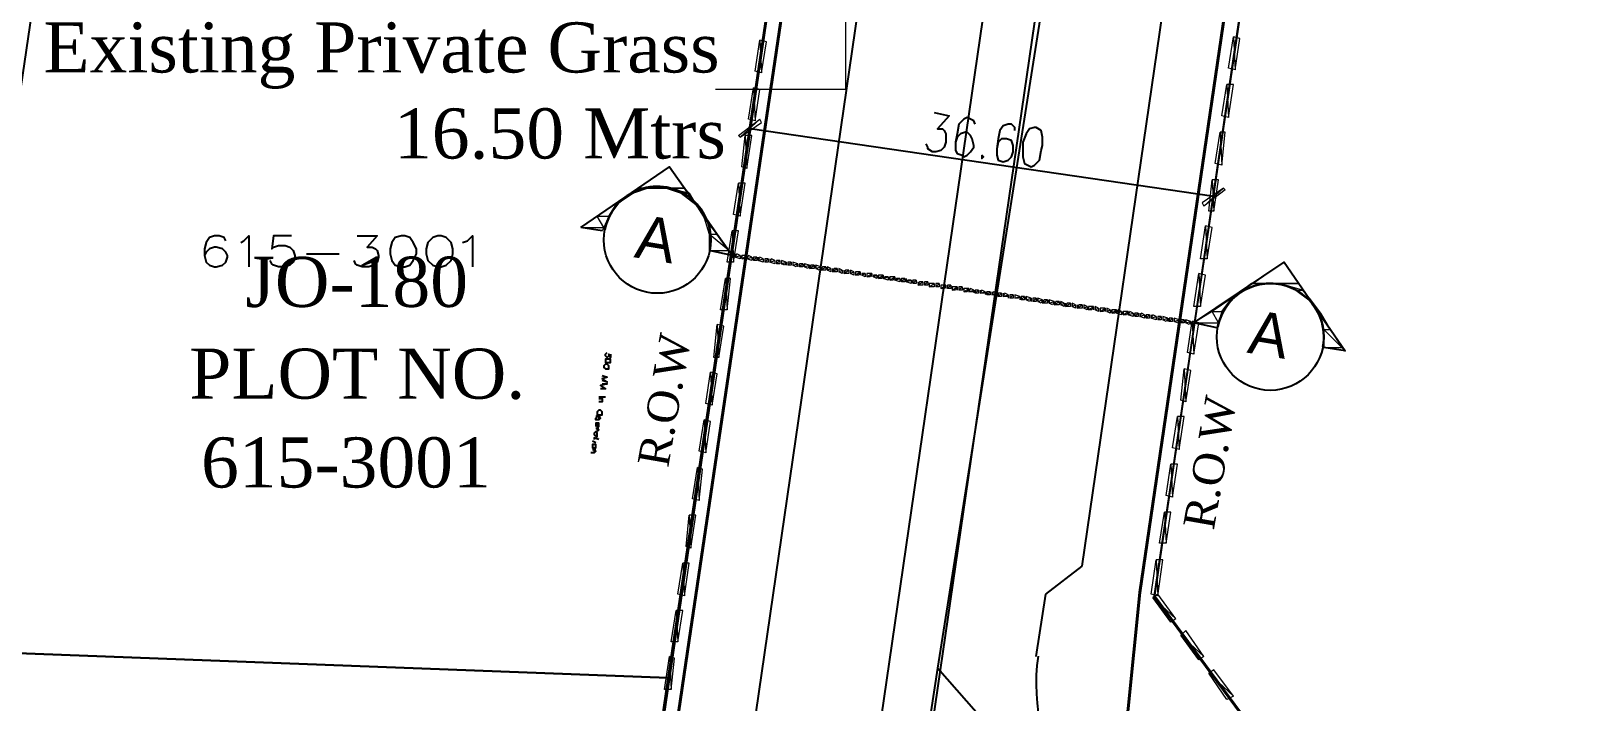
# Model space of a CAD drawing. Header units: inches. Extents: x 5 to 844, y 8 to 596.
# Drawn here: x 335.6 to 457.3, y 151.3 to 203.7 of the extents above; entities that cross this region are included whole.
import ezdxf

# ---------------------------------------------------------------- set-up
doc = ezdxf.new("R2010")
doc.units = ezdxf.units.IN
doc.header["$MEASUREMENT"] = 0
doc.layers.add('PDF_Geometry', color=7, linetype='Continuous', true_color=0x989898)
doc.layers.add('PDF_Text', color=7, linetype='Continuous')
doc.styles.add('PDF Arial', font='arial.ttf')
doc.styles.add('PDF Times New Roman', font='times.ttf')

msp = doc.modelspace()

# ---------------------------------------------------------------- linework, layer by layer
at = {"layer": 'PDF_Geometry', "color": 7, "lineweight": 25}
for points in [[(486.89, 508.49), (646.57, 503.22), (656.98, 490.75), (604.66, 133.08), (590.77, 122.67), (433.79, 145.55), (423.51, 159.43), (473, 496.79), (486.89, 508.49)], [(239.27, 317.06), (281.44, 310.88), (286.59, 304.07), (274.11, 219.35), (267.3, 214.2), (264.6, 195.82), (269.74, 188.88), (287.74, 186.3), (294.69, 191.45), (297.39, 209.7), (292.24, 216.65), (304.58, 301.37), (311.53, 306.51), (394.07, 294.43), (404.35, 280.54), (372.34, 63.53)], [(391.88, 195.95), (391.88, 196.08)], [(428.14, 190.93), (428.14, 190.8), (391.88, 196.08)], [(378.64, 188.36), (385.58, 193.12), (390.47, 186.18), (388.67, 186.56)], [(350.87, 187.33), (350.74, 187.59), (350.35, 187.72), (349.97, 187.72), (349.58, 187.59), (349.33, 187.2), (349.2, 186.69), (349.2, 186.18), (349.33, 185.66), (349.58, 185.41), (349.97, 185.28), (350.1, 185.28), (350.61, 185.41), (350.87, 185.66), (351, 186.05), (351, 186.18), (350.87, 186.43), (350.61, 186.69), (350.1, 186.82), (349.97, 186.82), (349.58, 186.69), (349.33, 186.43), (349.2, 186.18)], [(352.03, 187.2), (352.28, 187.33), (352.67, 187.72), (352.67, 185.28)], [(356.01, 187.72), (354.6, 187.72), (354.47, 186.69), (354.6, 186.82), (354.98, 186.95), (355.5, 186.95), (355.88, 186.82), (356.14, 186.56), (356.27, 186.18), (356.27, 186.05), (356.14, 185.66), (355.88, 185.41), (355.5, 185.28), (354.98, 185.28), (354.6, 185.41), (354.47, 185.53), (354.34, 185.79)], [(361.15, 187.72), (362.7, 187.72), (361.92, 186.82), (362.31, 186.82), (362.57, 186.69), (362.7, 186.56), (362.82, 186.18), (362.82, 186.05), (362.7, 185.66), (362.44, 185.41), (362.05, 185.28), (361.54, 185.28), (361.15, 185.41), (361.02, 185.53), (360.9, 185.79)], [(364.62, 187.72), (364.11, 187.59), (363.85, 187.2), (363.72, 186.69), (363.72, 186.3), (363.85, 185.79), (364.11, 185.41), (364.62, 185.28), (364.88, 185.28), (365.27, 185.41), (365.52, 185.79), (365.78, 186.3), (365.78, 186.69), (365.52, 187.2), (365.27, 187.59), (364.88, 187.72), (364.62, 187.72)], [(367.45, 187.72), (367.07, 187.59), (366.68, 187.2), (366.55, 186.69), (366.55, 186.3), (366.68, 185.79), (367.07, 185.41), (367.45, 185.28), (367.71, 185.28), (368.1, 185.41), (368.48, 185.79), (368.61, 186.3), (368.61, 186.69), (368.48, 187.2), (368.1, 187.59), (367.71, 187.72), (367.45, 187.72)], [(369.38, 187.2), (369.77, 187.33), (370.15, 187.72), (370.15, 185.28)], [(380.31, 188.1), (378.64, 188.36)], [(357.17, 186.3), (359.74, 186.3)], [(426.59, 180.91), (433.66, 185.66), (438.42, 178.72), (436.75, 178.98)], [(428.39, 180.52), (426.59, 180.91)]]:
    msp.add_lwpolyline(points, dxfattribs=at)
at = {"layer": 'PDF_Geometry', "lineweight": 25}
for points in [[(395.61, 77.15), (456.16, 492.93), (456.29, 494.48)], [(391.62, 77.67), (451.53, 489.72), (451.92, 491.65)], [(417.85, 161.88), (450.51, 386.48)], [(379.67, 60.95), (381.98, 79.08), (410.91, 278.23)], [(415.02, 159.69), (417.85, 161.88)], [(414.25, 154.81), (415.02, 159.69)]]:
    msp.add_lwpolyline(points, dxfattribs=at)
at = {"layer": 'PDF_Geometry', "color": 3, "lineweight": 40}
msp.add_lwpolyline([(455.52, 385.07), (453.85, 374.4), (436.36, 247.63), (430.96, 218.57), (430.32, 214.07), (422.35, 159.82), (419.14, 127.68)], dxfattribs=at)
at = {"layer": 'PDF_Geometry', "color": 9, "lineweight": 25, "true_color": 0xbababa}
for points in [[(429.81, 301.37), (428.52, 293.14), (406.54, 153.91), (404.87, 142.98), (403.97, 137.71), (417.46, 133.34), (427.11, 134.36), (416.95, 142.08), (404.87, 142.98)], [(440.61, 275.4), (531.12, 262.03), (621.63, 248.79), (604.66, 133.08), (590.77, 122.67), (433.79, 145.68), (423.51, 159.56), (440.61, 275.4)], [(393.94, 210.48), (385.45, 153.14), (328.37, 155.32), (335.57, 204.18), (336.85, 212.66), (393.94, 210.48)], [(328.37, 155.32), (385.45, 153.14), (372.34, 63.53), (358.45, 53.11), (300.08, 61.73), (312.68, 155.96), (328.37, 155.32)], [(416.95, 142.08), (406.54, 153.91)]]:
    msp.add_lwpolyline(points, dxfattribs=at)
at = {"layer": 'PDF_Geometry', "color": 6, "lineweight": 40}
msp.add_lwpolyline([(392.65, 296.49), (394.07, 296.23), (405.64, 280.8), (402.81, 261.52), (400.88, 248.79), (400.62, 246.73), (394.58, 206.49), (387.12, 156.09), (376.84, 86.15), (373.62, 63.53), (358.32, 51.57), (353.44, 52.08), (351, 52.34)], dxfattribs=at)
at = {"layer": 'PDF_Geometry', "lineweight": 0}
for points in [[(440.61, 275.4), (423.51, 159.56), (433.79, 145.68), (590.77, 122.67), (604.66, 133.08), (621.63, 248.79), (531.12, 262.03), (440.61, 275.4)], [(393.94, 210.48), (336.85, 212.66), (335.57, 204.18), (328.37, 155.32), (385.45, 153.14), (393.94, 210.48)], [(328.37, 155.32), (312.68, 155.96), (300.08, 61.73), (358.45, 53.11), (372.34, 63.53), (385.45, 153.14), (328.37, 155.32)]]:
    msp.add_lwpolyline(points, dxfattribs=at)
at = {"layer": 'PDF_Geometry', "color": 7, "lineweight": 0}
for points in [[(399.34, 232.46), (399.34, 199.16), (389.18, 199.16)], [(392.65, 196.85), (391.11, 195.43), (390.98, 195.56), (392.65, 196.85)], [(392.78, 196.59), (392.65, 196.85), (391.11, 195.43), (392.78, 196.59)], [(385.58, 193.12), (383.14, 191.45), (386.74, 191.45), (385.58, 193.12)], [(381.47, 190.29), (381.6, 190.29), (382.62, 191.06), (381.47, 190.29)], [(381.6, 190.29), (382.62, 191.06), (382.75, 191.06), (381.6, 190.29)], [(382.62, 191.06), (382.75, 191.06), (383.14, 191.45), (382.62, 191.06)], [(382.75, 191.06), (383.14, 191.45), (383.91, 191.45), (382.75, 191.06)], [(383.14, 191.45), (383.91, 191.45), (383.91, 191.45), (383.14, 191.45)], [(383.91, 191.45), (383.91, 191.45), (383.14, 191.45), (383.91, 191.45)], [(385.32, 191.45), (386.74, 191.45), (383.91, 191.45), (385.32, 191.45)], [(386.74, 191.45), (383.91, 191.45), (386.74, 191.45)], [(386.48, 191.06), (387.12, 191.06), (385.32, 191.45), (386.48, 191.06)], [(387.12, 191.06), (385.32, 191.45), (386.74, 191.45), (387.12, 191.06)], [(387.64, 190.16), (387.64, 190.16), (386.48, 191.06), (387.64, 190.16)], [(387.64, 190.16), (386.48, 191.06), (387.12, 191.06), (387.64, 190.16)], [(427.24, 190.29), (427.36, 190.03), (428.91, 191.45), (427.24, 190.29)], [(427.36, 190.03), (428.91, 191.45), (429.04, 191.32), (427.36, 190.03)], [(379.92, 189.26), (380.82, 189.26), (381.47, 190.29), (379.92, 189.26)], [(380.82, 189.26), (381.47, 190.29), (381.6, 190.29), (380.82, 189.26)], [(388.28, 189.13), (388.41, 189.13), (387.64, 190.16), (388.28, 189.13)], [(388.41, 189.13), (387.64, 190.16), (388.41, 189.13)], [(379.92, 189.26), (378.64, 188.36), (380.44, 188.36), (379.92, 189.26)], [(379.92, 189.26), (380.82, 189.26), (380.44, 188.36), (379.92, 189.26)], [(388.67, 187.85), (389.31, 187.85), (388.28, 189.13), (388.67, 187.85)], [(389.31, 187.85), (388.28, 189.13), (388.41, 189.13), (389.31, 187.85)], [(378.64, 188.36), (380.44, 188.36), (380.31, 188.1), (378.64, 188.36)], [(388.67, 187.85), (388.67, 186.56), (390.21, 186.56), (388.67, 187.85)], [(388.67, 187.85), (389.31, 187.85), (390.21, 186.56), (388.67, 187.85)], [(388.67, 186.56), (390.21, 186.56), (390.47, 186.18), (388.67, 186.56)], [(390.47, 186.3), (390.34, 186.05), (390.72, 186.3), (390.47, 186.3)], [(390.34, 186.05), (390.72, 186.3), (390.59, 186.05), (390.34, 186.05)], [(390.72, 186.3), (390.72, 186.05)], [(390.85, 186.3), (390.72, 186.05), (391.11, 186.18), (390.85, 186.3)], [(390.72, 186.05), (391.11, 186.18), (391.11, 185.92), (390.72, 186.05)], [(391.24, 186.18), (391.11, 185.92)], [(391.24, 186.18), (391.24, 185.92), (391.62, 186.18), (391.24, 186.18)], [(391.24, 185.92), (391.62, 186.18), (391.49, 185.92), (391.24, 185.92)], [(391.62, 186.18), (391.62, 185.92)], [(391.75, 186.18), (391.62, 185.92), (392.01, 186.05), (391.75, 186.18)], [(391.62, 185.92), (392.01, 186.05), (392.01, 185.79), (391.62, 185.92)], [(392.14, 186.05), (392.01, 185.79)], [(392.14, 186.05), (392.14, 185.79), (392.39, 186.05), (392.14, 186.05)], [(392.14, 185.79), (392.39, 186.05), (392.39, 185.79), (392.14, 185.79)], [(392.52, 186.05), (392.52, 185.79)], [(392.65, 186.05), (392.52, 185.79), (392.91, 185.92), (392.65, 186.05)], [(392.52, 185.79), (392.91, 185.92), (392.91, 185.66), (392.52, 185.79)], [(392.91, 185.92), (392.91, 185.66)], [(393.04, 185.92), (393.04, 185.66), (393.29, 185.92), (393.04, 185.92)], [(393.04, 185.66), (393.29, 185.92), (393.29, 185.66), (393.04, 185.66)], [(393.42, 185.92), (393.42, 185.66)], [(393.55, 185.92), (393.42, 185.66), (393.81, 185.79), (393.55, 185.92)], [(393.42, 185.66), (393.81, 185.79), (393.81, 185.53), (393.42, 185.66)], [(393.81, 185.79), (393.81, 185.53)], [(393.94, 185.79), (393.94, 185.53), (394.19, 185.79), (393.94, 185.79)], [(393.94, 185.53), (394.19, 185.79), (394.19, 185.53), (393.94, 185.53)], [(394.32, 185.79), (394.32, 185.53)], [(394.32, 185.79), (394.32, 185.53), (394.71, 185.66), (394.32, 185.79)], [(394.32, 185.53), (394.71, 185.66), (394.58, 185.41), (394.32, 185.53)], [(394.71, 185.66), (394.71, 185.41)], [(394.84, 185.66), (394.84, 185.41), (395.09, 185.66), (394.84, 185.66)], [(394.84, 185.41), (395.09, 185.66), (395.09, 185.41), (394.84, 185.41)], [(395.22, 185.66), (395.22, 185.41)], [(395.22, 185.66), (395.22, 185.41), (395.61, 185.53), (395.22, 185.66)], [(395.22, 185.41), (395.61, 185.53), (395.48, 185.28), (395.22, 185.41)], [(395.61, 185.53), (395.61, 185.28)], [(395.74, 185.53), (395.74, 185.28), (395.99, 185.53), (395.74, 185.53)], [(395.74, 185.28), (395.99, 185.53), (395.99, 185.28), (395.74, 185.28)], [(396.12, 185.53), (395.99, 185.28)], [(396.12, 185.53), (396.12, 185.28), (396.51, 185.41), (396.12, 185.53)], [(396.12, 185.28), (396.51, 185.41), (396.38, 185.15), (396.12, 185.28)], [(396.51, 185.41), (396.51, 185.15)], [(396.64, 185.41), (396.51, 185.15), (396.89, 185.41), (396.64, 185.41)], [(396.51, 185.15), (396.89, 185.41), (396.89, 185.15), (396.51, 185.15)], [(397.02, 185.41), (396.89, 185.15)], [(397.02, 185.41), (397.02, 185.15), (397.41, 185.28), (397.02, 185.41)], [(397.02, 185.15), (397.41, 185.28), (397.28, 185.02), (397.02, 185.15)], [(397.41, 185.28), (397.41, 185.02)], [(397.54, 185.28), (397.41, 185.02), (397.79, 185.28), (397.54, 185.28)], [(397.41, 185.02), (397.79, 185.28), (397.79, 185.02), (397.41, 185.02)], [(397.92, 185.28), (397.79, 185.02)], [(397.92, 185.28), (397.92, 185.02), (398.18, 185.15), (397.92, 185.28)], [(397.92, 185.02), (398.18, 185.15), (398.18, 184.89), (397.92, 185.02)], [(398.31, 185.15), (398.31, 184.89)], [(398.44, 185.15), (398.31, 184.89), (398.69, 185.15), (398.44, 185.15)], [(398.31, 184.89), (398.69, 185.15), (398.69, 184.89), (398.31, 184.89)], [(398.69, 185.15), (398.69, 184.89)], [(398.82, 185.15), (398.82, 184.89), (399.08, 185.02), (398.82, 185.15)], [(398.82, 184.89), (399.08, 185.02), (399.08, 184.76), (398.82, 184.89)], [(399.21, 185.02), (399.21, 184.76)], [(399.34, 185.02), (399.21, 184.76), (399.59, 185.02), (399.34, 185.02)], [(399.21, 184.76), (399.59, 185.02), (399.59, 184.76), (399.21, 184.76)], [(399.59, 185.02), (399.59, 184.76)], [(399.72, 185.02), (399.72, 184.76), (399.98, 184.89), (399.72, 185.02)], [(399.72, 184.76), (399.98, 184.89), (399.98, 184.63), (399.72, 184.76)], [(400.11, 184.89), (400.11, 184.63)], [(400.11, 184.89), (400.11, 184.63), (400.49, 184.89), (400.11, 184.89)], [(400.11, 184.63), (400.49, 184.89), (400.37, 184.63), (400.11, 184.63)], [(400.49, 184.89), (400.49, 184.63)], [(433.66, 185.66), (431.22, 183.99), (434.82, 183.99), (433.66, 185.66)], [(400.62, 184.76), (400.62, 184.63), (400.88, 184.76), (400.62, 184.76)], [(400.62, 184.63), (400.88, 184.76), (400.88, 184.51), (400.62, 184.63)], [(401.01, 184.76), (401.01, 184.51)], [(401.01, 184.76), (401.01, 184.51), (401.39, 184.76), (401.01, 184.76)], [(401.01, 184.51), (401.39, 184.76), (401.27, 184.51), (401.01, 184.51)], [(401.39, 184.76), (401.39, 184.51)], [(401.52, 184.63), (401.52, 184.51), (401.78, 184.63), (401.52, 184.63)], [(401.52, 184.51), (401.78, 184.63), (401.78, 184.38), (401.52, 184.51)], [(401.91, 184.63), (401.78, 184.38)], [(401.91, 184.63), (401.91, 184.38), (402.29, 184.63), (401.91, 184.63)], [(401.91, 184.38), (402.29, 184.63), (402.17, 184.38), (401.91, 184.38)], [(402.29, 184.63), (402.29, 184.38)], [(402.42, 184.51), (402.29, 184.38), (402.68, 184.51), (402.42, 184.51)], [(402.29, 184.38), (402.68, 184.51), (402.68, 184.25), (402.29, 184.38)], [(402.81, 184.51), (402.68, 184.25)], [(402.81, 184.51), (402.81, 184.25), (403.19, 184.51), (402.81, 184.51)], [(402.81, 184.25), (403.19, 184.51), (403.07, 184.25), (402.81, 184.25)], [(403.19, 184.51), (403.19, 184.25)], [(403.32, 184.38), (403.19, 184.25), (403.58, 184.38), (403.32, 184.38)], [(403.19, 184.25), (403.58, 184.38), (403.58, 184.12), (403.19, 184.25)], [(403.71, 184.38), (403.58, 184.12)], [(403.71, 184.38), (403.71, 184.12), (403.97, 184.38), (403.71, 184.38)], [(403.71, 184.12), (403.97, 184.38), (403.97, 184.12), (403.71, 184.12)], [(404.09, 184.38), (404.09, 184.12)], [(404.22, 184.25), (404.09, 184.12), (404.48, 184.25), (404.22, 184.25)], [(404.09, 184.12), (404.48, 184.25), (404.48, 183.99), (404.09, 184.12)], [(404.61, 184.25), (404.48, 183.99)], [(404.61, 184.25), (404.61, 183.99), (404.87, 184.25), (404.61, 184.25)], [(404.61, 183.99), (404.87, 184.25), (404.87, 183.99), (404.61, 183.99)], [(404.99, 184.12), (404.99, 183.99)], [(405.12, 184.12), (404.99, 183.86), (405.38, 184.12), (405.12, 184.12)], [(404.99, 183.86), (405.38, 184.12), (405.38, 183.86), (404.99, 183.86)], [(405.38, 184.12), (405.38, 183.86)], [(405.51, 184.12), (405.51, 183.86), (405.77, 184.12), (405.51, 184.12)], [(405.51, 183.86), (405.77, 184.12), (405.77, 183.86), (405.51, 183.86)], [(405.89, 183.99), (405.89, 183.86)], [(405.89, 183.99), (405.89, 183.73), (406.28, 183.99), (405.89, 183.99)], [(405.89, 183.73), (406.28, 183.99), (406.28, 183.73), (405.89, 183.73)], [(406.28, 183.99), (406.28, 183.73)], [(406.41, 183.99), (406.41, 183.73), (406.67, 183.99), (406.41, 183.99)], [(406.41, 183.73), (406.67, 183.99), (406.67, 183.73), (406.41, 183.73)], [(406.79, 183.86), (406.79, 183.73)], [(406.79, 183.86), (406.79, 183.61), (407.18, 183.86), (406.79, 183.86)], [(406.79, 183.61), (407.18, 183.86), (407.05, 183.61), (406.79, 183.61)], [(407.18, 183.86), (407.18, 183.61)], [(407.31, 183.86), (407.31, 183.61), (407.57, 183.86), (407.31, 183.86)], [(407.31, 183.61), (407.57, 183.86), (407.57, 183.61), (407.31, 183.61)], [(407.69, 183.73), (407.57, 183.61)], [(407.69, 183.73), (407.69, 183.48), (408.08, 183.73), (407.69, 183.73)], [(407.69, 183.48), (408.08, 183.73), (407.95, 183.48), (407.69, 183.48)], [(408.08, 183.73), (408.08, 183.48)], [(408.21, 183.73), (408.21, 183.48), (408.47, 183.73), (408.21, 183.73)], [(408.21, 183.48), (408.47, 183.73), (408.47, 183.48), (408.21, 183.48)], [(430.58, 183.61), (430.71, 183.61), (431.09, 183.99), (430.58, 183.61)], [(430.71, 183.61), (431.09, 183.99), (431.86, 183.99), (430.71, 183.61)], [(431.09, 183.99), (431.86, 183.99), (431.22, 183.99), (431.09, 183.99)], [(431.86, 183.99), (431.22, 183.99), (431.99, 183.99), (431.86, 183.99)], [(433.28, 183.99), (434.82, 183.99), (431.99, 183.99), (433.28, 183.99)], [(434.82, 183.99), (431.99, 183.99), (434.82, 183.99)], [(434.56, 183.48), (435.08, 183.48), (433.28, 183.99), (434.56, 183.48)], [(435.08, 183.48), (433.28, 183.99), (434.82, 183.99), (435.08, 183.48)], [(408.59, 183.61), (408.47, 183.48)], [(408.59, 183.61), (408.59, 183.35), (408.98, 183.61), (408.59, 183.61)], [(408.59, 183.35), (408.98, 183.61), (408.85, 183.35), (408.59, 183.35)], [(408.98, 183.61), (408.98, 183.35)], [(409.11, 183.61), (408.98, 183.35), (409.37, 183.48), (409.11, 183.61)], [(408.98, 183.35), (409.37, 183.48), (409.37, 183.35), (408.98, 183.35)], [(409.49, 183.48), (409.37, 183.22)], [(409.49, 183.48), (409.49, 183.22), (409.75, 183.48), (409.49, 183.48)], [(409.49, 183.22), (409.75, 183.48), (409.75, 183.22), (409.49, 183.22)], [(409.88, 183.48), (409.88, 183.22)], [(410.01, 183.48), (409.88, 183.22), (410.27, 183.35), (410.01, 183.48)], [(409.88, 183.22), (410.27, 183.35), (410.27, 183.22), (409.88, 183.22)], [(410.39, 183.35), (410.27, 183.09)], [(410.39, 183.35), (410.39, 183.09), (410.65, 183.35), (410.39, 183.35)], [(410.39, 183.09), (410.65, 183.35), (410.65, 183.09), (410.39, 183.09)], [(410.78, 183.35), (410.78, 183.09)], [(410.91, 183.35), (410.78, 183.09), (411.17, 183.22), (410.91, 183.35)], [(410.78, 183.09), (411.17, 183.22), (411.17, 183.09), (410.78, 183.09)], [(411.17, 183.22), (411.17, 182.96)], [(411.29, 183.22), (411.29, 182.96), (411.55, 183.22), (411.29, 183.22)], [(411.29, 182.96), (411.55, 183.22), (411.55, 182.96), (411.29, 182.96)], [(411.68, 183.22), (411.68, 182.96)], [(411.81, 183.22), (411.68, 182.96), (412.07, 183.09), (411.81, 183.22)], [(411.68, 182.96), (412.07, 183.09), (412.07, 182.96), (411.68, 182.96)], [(412.07, 183.09), (412.07, 182.83)], [(412.19, 183.09), (412.19, 182.83), (412.45, 183.09), (412.19, 183.09)], [(412.19, 182.83), (412.45, 183.09), (412.45, 182.83), (412.19, 182.83)], [(412.58, 183.09), (412.58, 182.83)], [(412.58, 183.09), (412.58, 182.83), (412.97, 182.96), (412.58, 183.09)], [(412.58, 182.83), (412.97, 182.96), (412.84, 182.83), (412.58, 182.83)], [(412.97, 182.96), (412.97, 182.71)], [(413.09, 182.96), (413.09, 182.71), (413.35, 182.96), (413.09, 182.96)], [(413.09, 182.71), (413.35, 182.96), (413.35, 182.71), (413.09, 182.71)], [(413.48, 182.96), (413.35, 182.71)], [(413.48, 182.96), (413.48, 182.71), (413.87, 182.83), (413.48, 182.96)], [(413.48, 182.71), (413.87, 182.83), (413.74, 182.58), (413.48, 182.71)], [(413.87, 182.83), (413.87, 182.58)], [(413.99, 182.83), (413.99, 182.58), (414.25, 182.83), (413.99, 182.83)], [(413.99, 182.58), (414.25, 182.83), (414.25, 182.58), (413.99, 182.58)], [(414.38, 182.83), (414.25, 182.58)], [(414.38, 182.83), (414.38, 182.58), (414.76, 182.71), (414.38, 182.83)], [(414.38, 182.58), (414.76, 182.71), (414.64, 182.45), (414.38, 182.58)], [(414.76, 182.71), (414.76, 182.45)], [(414.89, 182.71), (414.76, 182.45), (415.15, 182.71), (414.89, 182.71)], [(414.76, 182.45), (415.15, 182.71), (415.15, 182.45), (414.76, 182.45)], [(415.28, 182.71), (415.15, 182.45)], [(415.28, 182.71), (415.28, 182.45), (415.66, 182.58), (415.28, 182.71)], [(415.28, 182.45), (415.66, 182.58), (415.54, 182.32), (415.28, 182.45)], [(415.66, 182.58), (415.66, 182.32)], [(415.79, 182.58), (415.66, 182.32), (416.05, 182.58), (415.79, 182.58)], [(415.66, 182.32), (416.05, 182.58), (416.05, 182.32), (415.66, 182.32)], [(416.18, 182.58), (416.05, 182.32)], [(416.18, 182.58), (416.18, 182.32), (416.44, 182.45), (416.18, 182.58)], [(416.18, 182.32), (416.44, 182.45), (416.44, 182.19), (416.18, 182.32)], [(416.56, 182.45), (416.56, 182.19)], [(416.69, 182.45), (416.56, 182.19), (416.95, 182.45), (416.69, 182.45)], [(416.56, 182.19), (416.95, 182.45), (416.95, 182.19), (416.56, 182.19)], [(416.95, 182.45), (416.95, 182.19)], [(417.08, 182.45), (417.08, 182.19), (417.34, 182.32), (417.08, 182.45)], [(428.01, 181.81), (428.78, 181.81), (429.55, 182.83), (428.01, 181.81)], [(428.78, 181.81), (429.55, 182.83), (429.68, 182.83), (428.78, 181.81)], [(429.55, 182.83), (429.68, 182.83), (430.58, 183.61), (429.55, 182.83)], [(429.68, 182.83), (430.58, 183.61), (430.71, 183.61), (429.68, 182.83)], [(435.59, 182.71), (435.72, 182.71), (434.56, 183.48), (435.59, 182.71)], [(435.72, 182.71), (434.56, 183.48), (435.08, 183.48), (435.72, 182.71)], [(436.36, 181.68), (436.49, 181.68), (435.59, 182.71), (436.36, 181.68)], [(436.49, 181.68), (435.59, 182.71), (435.72, 182.71), (436.49, 181.68)], [(417.08, 182.19), (417.34, 182.32), (417.34, 182.06), (417.08, 182.19)], [(417.46, 182.32), (417.46, 182.06)], [(417.59, 182.32), (417.46, 182.06), (417.85, 182.32), (417.59, 182.32)], [(417.46, 182.06), (417.85, 182.32), (417.85, 182.06), (417.46, 182.06)], [(417.85, 182.32), (417.85, 182.06)], [(417.98, 182.32), (417.98, 182.06), (418.24, 182.19), (417.98, 182.32)], [(417.98, 182.06), (418.24, 182.19), (418.24, 181.93), (417.98, 182.06)], [(418.36, 182.19), (418.36, 181.93)], [(418.36, 182.19), (418.36, 181.93), (418.75, 182.19), (418.36, 182.19)], [(418.36, 181.93), (418.75, 182.19), (418.62, 181.93), (418.36, 181.93)], [(418.75, 182.19), (418.75, 181.93)], [(418.88, 182.19), (418.88, 181.93), (419.14, 182.06), (418.88, 182.19)], [(418.88, 181.93), (419.14, 182.06), (419.14, 181.81), (418.88, 181.93)], [(419.26, 182.06), (419.26, 181.81)], [(419.26, 182.06), (419.26, 181.81), (419.65, 182.06), (419.26, 182.06)], [(419.26, 181.81), (419.65, 182.06), (419.52, 181.81), (419.26, 181.81)], [(419.65, 182.06), (419.65, 181.81)], [(419.78, 182.06), (419.78, 181.81), (420.04, 181.93), (419.78, 182.06)], [(419.78, 181.81), (420.04, 181.93), (420.04, 181.68), (419.78, 181.81)], [(420.16, 181.93), (420.04, 181.68)], [(420.16, 181.93), (420.16, 181.68), (420.55, 181.93), (420.16, 181.93)], [(420.16, 181.68), (420.55, 181.93), (420.42, 181.68), (420.16, 181.68)], [(420.55, 181.93), (420.55, 181.68)], [(420.68, 181.93), (420.55, 181.68), (420.94, 181.81), (420.68, 181.93)], [(420.55, 181.68), (420.94, 181.81), (420.94, 181.55), (420.55, 181.68)], [(421.06, 181.81), (420.94, 181.55)], [(421.06, 181.81), (421.06, 181.55), (421.45, 181.81), (421.06, 181.81)], [(421.06, 181.55), (421.45, 181.81), (421.32, 181.55), (421.06, 181.55)], [(421.45, 181.81), (421.45, 181.55)], [(421.58, 181.81), (421.45, 181.55), (421.84, 181.68), (421.58, 181.81)], [(421.45, 181.55), (421.84, 181.68), (421.84, 181.42), (421.45, 181.55)], [(421.96, 181.68), (421.84, 181.42)], [(421.96, 181.68), (421.96, 181.42), (422.22, 181.68), (421.96, 181.68)], [(421.96, 181.42), (422.22, 181.68), (422.22, 181.42), (421.96, 181.42)], [(422.35, 181.68), (422.35, 181.42)], [(422.48, 181.68), (422.35, 181.42), (422.74, 181.55), (422.48, 181.68)], [(422.35, 181.42), (422.74, 181.55), (422.74, 181.29), (422.35, 181.42)], [(422.86, 181.55), (422.74, 181.29)], [(422.86, 181.55), (422.86, 181.29), (423.12, 181.55), (422.86, 181.55)], [(422.86, 181.29), (423.12, 181.55), (423.12, 181.29), (422.86, 181.29)], [(423.25, 181.55), (423.25, 181.29)], [(423.38, 181.55), (423.25, 181.29), (423.64, 181.42), (423.38, 181.55)], [(423.25, 181.29), (423.64, 181.42), (423.64, 181.16), (423.25, 181.29)], [(423.64, 181.42), (423.64, 181.16)], [(423.76, 181.42), (423.76, 181.16), (424.02, 181.42), (423.76, 181.42)], [(423.76, 181.16), (424.02, 181.42), (424.02, 181.16), (423.76, 181.16)], [(424.15, 181.42), (424.15, 181.16)], [(424.15, 181.42), (424.15, 181.16), (424.54, 181.29), (424.15, 181.42)], [(424.15, 181.16), (424.54, 181.29), (424.41, 181.03), (424.15, 181.16)], [(424.54, 181.29), (424.54, 181.03)], [(424.66, 181.29), (424.66, 181.03), (424.92, 181.29), (424.66, 181.29)], [(424.66, 181.03), (424.92, 181.29), (424.92, 181.03), (424.66, 181.03)], [(425.05, 181.29), (425.05, 181.03)], [(425.05, 181.29), (425.05, 181.03), (425.44, 181.16), (425.05, 181.29)], [(428.01, 181.81), (426.59, 180.91), (428.52, 180.91), (428.01, 181.81)], [(428.01, 181.81), (428.78, 181.81), (428.52, 180.91), (428.01, 181.81)], [(436.75, 180.39), (437.26, 180.39), (436.36, 181.68), (436.75, 180.39)], [(437.26, 180.39), (436.36, 181.68), (436.49, 181.68), (437.26, 180.39)], [(425.05, 181.03), (425.44, 181.16), (425.31, 180.91), (425.05, 181.03)], [(425.44, 181.16), (425.44, 180.91)], [(425.56, 181.16), (425.56, 180.91), (425.82, 181.16), (425.56, 181.16)], [(425.56, 180.91), (425.82, 181.16), (425.82, 180.91), (425.56, 180.91)], [(425.95, 181.16), (425.82, 180.91)], [(425.95, 181.16), (425.95, 180.91), (426.34, 181.03), (425.95, 181.16)], [(425.95, 180.91), (426.34, 181.03), (426.21, 180.78), (425.95, 180.91)], [(426.34, 181.03), (426.34, 180.78)], [(426.46, 181.03), (426.46, 180.78), (426.72, 181.03), (426.46, 181.03)], [(426.46, 180.78), (426.72, 181.03), (426.59, 180.78), (426.46, 180.78)], [(426.59, 180.91), (428.52, 180.91), (428.39, 180.52), (426.59, 180.91)], [(436.75, 180.39), (436.75, 178.98), (438.16, 178.98), (436.75, 180.39)], [(436.75, 180.39), (437.26, 180.39), (438.16, 178.98), (436.75, 180.39)], [(436.75, 178.98), (438.16, 178.98), (438.42, 178.72), (436.75, 178.98)]]:
    msp.add_lwpolyline(points, dxfattribs=at)
at = {"layer": 'PDF_Geometry', "color": 4, "lineweight": 0}
for points in [[(429.68, 203.28), (429.81, 200.7), (429.29, 200.83), (429.68, 203.28)], [(430.19, 203.15), (429.68, 203.28), (429.81, 200.7), (430.19, 203.15)], [(392.65, 203.02), (392.78, 200.45), (392.27, 200.58), (392.65, 203.02)], [(393.17, 202.89), (392.65, 203.02), (392.78, 200.45), (393.17, 202.89)], [(429.16, 199.55), (429.29, 196.98), (428.78, 197.1), (429.16, 199.55)], [(429.68, 199.55), (429.16, 199.55), (429.29, 196.98), (429.68, 199.55)], [(392.14, 199.29), (392.27, 196.72), (391.75, 196.85), (392.14, 199.29)], [(392.65, 199.16), (392.14, 199.29), (392.27, 196.72), (392.65, 199.16)], [(428.65, 195.82), (428.78, 193.25), (428.26, 193.38), (428.65, 195.82)], [(429.04, 195.82), (428.65, 195.82), (428.78, 193.25), (429.04, 195.82)], [(391.49, 195.56), (391.62, 192.99), (391.24, 193.12), (391.49, 195.56)], [(392.01, 195.56), (391.49, 195.56), (391.62, 192.99), (392.01, 195.56)], [(390.98, 191.83), (391.11, 189.26), (390.59, 189.39), (390.98, 191.83)], [(391.49, 191.83), (390.98, 191.83), (391.11, 189.26), (391.49, 191.83)], [(428.01, 192.09), (428.14, 189.65), (427.75, 189.65), (428.01, 192.09)], [(428.52, 192.09), (428.01, 192.09), (428.14, 189.65), (428.52, 192.09)], [(390.47, 188.1), (390.59, 185.66), (390.08, 185.66), (390.47, 188.1)], [(390.98, 188.1), (390.47, 188.1), (390.59, 185.66), (390.98, 188.1)], [(427.49, 188.49), (427.62, 185.92), (427.11, 185.92), (427.49, 188.49)], [(428.01, 188.36), (427.49, 188.49), (427.62, 185.92), (428.01, 188.36)], [(389.95, 184.38), (390.08, 181.93), (389.57, 181.93), (389.95, 184.38)], [(390.34, 184.38), (389.95, 184.38), (390.08, 181.93), (390.34, 184.38)], [(426.98, 184.76), (427.11, 182.19), (426.59, 182.19), (426.98, 184.76)], [(427.49, 184.63), (426.98, 184.76), (427.11, 182.19), (427.49, 184.63)], [(389.31, 180.78), (389.44, 178.21), (389.05, 178.21), (389.31, 180.78)], [(389.82, 180.65), (389.31, 180.78), (389.44, 178.21), (389.82, 180.65)], [(426.46, 181.03), (426.59, 178.46), (426.08, 178.59), (426.46, 181.03)], [(426.98, 180.91), (426.46, 181.03), (426.59, 178.46), (426.98, 180.91)], [(388.79, 177.05), (388.92, 174.48), (388.41, 174.61), (388.79, 177.05)], [(389.31, 176.92), (388.79, 177.05), (388.92, 174.48), (389.31, 176.92)], [(425.82, 177.31), (425.95, 174.73), (425.56, 174.86), (425.82, 177.31)], [(426.34, 177.18), (425.82, 177.31), (425.95, 174.73), (426.34, 177.18)], [(388.28, 173.32), (388.41, 170.75), (387.89, 170.88), (388.28, 173.32)], [(388.79, 173.19), (388.28, 173.32), (388.41, 170.75), (388.79, 173.19)], [(425.31, 173.58), (425.44, 171.01), (424.92, 171.13), (425.31, 173.58)], [(425.82, 173.58), (425.31, 173.58), (425.44, 171.01), (425.82, 173.58)], [(387.77, 169.59), (387.89, 167.02), (387.38, 167.15), (387.77, 169.59)], [(388.15, 169.46), (387.77, 169.59), (387.89, 167.02), (388.15, 169.46)], [(424.79, 169.85), (424.92, 167.28), (424.41, 167.41), (424.79, 169.85)], [(425.31, 169.85), (424.79, 169.85), (424.92, 167.28), (425.31, 169.85)], [(387.12, 165.86), (387.25, 163.29), (386.87, 163.42), (387.12, 165.86)], [(387.64, 165.86), (387.12, 165.86), (387.25, 163.29), (387.64, 165.86)], [(424.28, 166.12), (424.41, 163.68), (423.89, 163.68), (424.28, 166.12)], [(424.79, 166.12), (424.28, 166.12), (424.41, 163.68), (424.79, 166.12)], [(386.61, 162.13), (386.74, 159.56), (386.22, 159.69), (386.61, 162.13)], [(387.12, 162.13), (386.61, 162.13), (386.74, 159.56), (387.12, 162.13)], [(423.64, 162.39), (423.76, 159.56), (423.25, 159.69), (423.64, 162.39)], [(424.15, 162.39), (423.64, 162.39), (423.76, 159.56), (424.15, 162.39)], [(423.76, 159.56), (423.25, 159.69)], [(423.76, 159.69), (423.38, 159.43), (425.18, 157.76), (423.76, 159.69)], [(423.38, 159.43), (425.18, 157.76), (424.79, 157.51), (423.38, 159.43)], [(386.1, 158.41), (386.22, 155.96), (385.71, 155.96), (386.1, 158.41)], [(386.61, 158.41), (386.1, 158.41), (386.22, 155.96), (386.61, 158.41)], [(425.95, 156.86), (425.56, 156.48), (427.36, 154.81), (425.95, 156.86)], [(425.56, 156.48), (427.36, 154.81), (426.98, 154.55), (425.56, 156.48)], [(385.58, 154.81), (385.71, 152.24), (385.19, 152.24), (385.58, 154.81)], [(385.97, 154.68), (385.58, 154.81), (385.71, 152.24), (385.97, 154.68)], [(428.14, 153.78), (427.75, 153.52), (429.68, 151.72), (428.14, 153.78)], [(427.75, 153.52), (429.68, 151.72), (429.16, 151.46), (427.75, 153.52)]]:
    msp.add_lwpolyline(points, dxfattribs=at)
at = {"layer": 'PDF_Geometry', "color": 5, "lineweight": 25}
for points in [[(406.28, 197.36), (407.44, 197.1), (406.54, 196.08), (406.92, 196.08), (407.05, 195.95), (407.18, 195.69), (407.18, 195.3), (407.18, 195.05), (407.05, 194.66), (406.79, 194.4), (406.41, 194.28), (406.15, 194.28), (405.77, 194.53), (405.77, 194.66), (405.64, 194.92)], [(409.49, 196.46), (409.37, 196.72), (409.11, 196.85), (408.85, 196.98), (408.59, 196.85), (408.21, 196.46), (408.08, 195.69), (407.95, 195.05), (407.95, 194.4), (408.08, 194.15), (408.47, 194.02), (408.59, 193.89), (408.85, 194.02), (409.11, 194.28), (409.37, 194.66), (409.37, 194.79), (409.24, 195.3), (409.11, 195.56), (408.85, 195.82), (408.72, 195.82), (408.34, 195.69), (408.08, 195.43), (407.95, 195.05)], [(412.58, 195.95), (412.58, 196.2), (412.32, 196.46), (412.07, 196.46), (411.68, 196.33), (411.42, 195.95), (411.29, 195.3), (411.17, 194.53), (411.17, 194.02), (411.29, 193.63), (411.68, 193.5), (412.07, 193.63), (412.32, 193.89), (412.45, 194.28), (412.45, 194.4), (412.45, 194.79), (412.32, 195.18), (411.94, 195.3), (411.55, 195.3), (411.29, 195.05), (411.17, 194.53)], [(414.12, 196.2), (413.74, 196.08), (413.48, 195.69), (413.22, 195.05), (413.22, 194.53), (413.22, 193.89), (413.35, 193.38), (413.61, 193.25), (413.87, 193.12), (414.12, 193.25), (414.51, 193.63), (414.64, 194.4), (414.76, 194.79), (414.76, 195.43), (414.64, 195.95), (414.25, 196.2), (414.12, 196.2)], [(410.01, 194.02), (410.01, 193.89), (410.01, 193.76), (410.14, 193.89), (410.01, 194.02)]]:
    msp.add_lwpolyline(points, dxfattribs=at)
at = {"layer": 'PDF_Geometry', "color": 1, "lineweight": 25}
for points in [[(380.82, 177.43), (380.82, 177.56), (380.7, 177.69), (380.57, 177.69), (380.44, 177.56), (380.44, 177.43), (380.57, 177.31), (380.7, 177.31), (380.82, 177.31), (380.82, 177.43)], [(380.95, 178.46), (380.95, 178.21), (380.82, 178.46), (380.82, 178.33), (380.7, 178.21), (380.57, 178.33), (380.57, 178.46), (380.7, 178.59)], [(380.95, 177.95), (380.95, 178.08), (380.82, 178.08), (380.7, 178.08), (380.57, 178.08), (380.57, 177.95), (380.57, 177.82), (380.7, 177.82), (380.82, 177.82), (380.95, 177.82), (380.95, 177.95)], [(380.31, 176.79), (380.7, 176.66), (380.31, 176.53), (380.7, 176.28), (380.31, 176.41)], [(380.31, 176.15), (380.7, 176.15), (380.18, 176.02), (380.57, 175.76), (380.18, 175.76)], [(380.31, 173.83), (380.31, 173.96), (380.18, 174.09), (380.05, 174.09), (379.92, 173.96), (379.92, 173.83), (379.92, 173.71), (380.05, 173.71), (380.18, 173.71), (380.31, 173.71), (380.31, 173.83)], [(380.05, 175.12), (380.57, 175.12)], [(380.05, 174.99), (380.31, 174.99), (380.31, 174.86), (380.31, 174.73), (380.18, 174.73), (380.05, 174.73)], [(380.18, 173.58), (379.8, 173.58)], [(380.05, 173.58), (380.05, 173.45), (380.18, 173.45), (380.05, 173.32), (379.92, 173.32), (379.8, 173.32), (379.8, 173.45), (379.92, 173.58)], [(379.92, 173.06), (379.92, 172.81), (380.05, 172.81), (380.05, 172.93), (380.05, 173.06), (379.92, 173.06), (379.8, 173.06), (379.8, 172.93), (379.8, 172.81)], [(379.8, 171.52), (379.54, 171.65)], [(379.67, 172.16), (379.92, 172.03), (379.92, 172.16), (379.92, 172.29), (379.8, 172.42), (379.67, 172.29), (379.67, 172.16)], [(380.05, 171.78), (379.67, 171.91), (379.67, 171.78)], [(379.8, 172.68), (380.05, 172.68)], [(379.92, 172.68), (379.92, 172.55), (380.05, 172.55), (379.92, 172.42)], [(379.92, 171.91), (379.92, 171.78)], [(379.92, 171.52), (379.92, 171.52)], [(379.67, 171.01), (379.67, 170.88), (379.8, 170.88), (379.67, 170.75), (379.41, 170.75)], [(379.8, 171.26), (379.8, 171.39), (379.67, 171.39), (379.54, 171.39), (379.54, 171.26), (379.54, 171.13), (379.67, 171.13), (379.8, 171.13), (379.8, 171.26)], [(379.54, 171.01), (379.8, 171.01)]]:
    msp.add_lwpolyline(points, dxfattribs=at)
at = {"layer": 'PDF_Geometry', "color": 7, "lineweight": 25}
for centre in [(384.62, 187.4), (432.57, 179.81)]:
    msp.add_circle(centre, 4.18, dxfattribs=at)
for centre in [(384.62, 187.4), (432.57, 179.81)]:
    msp.add_arc(centre, 4.18, 349.5849, 169.5969, dxfattribs=at)
at = {"layer": 'PDF_Geometry', "lineweight": 25}
msp.add_arc((429.23, 152.69), 14.98, 171.7214, 261.7334, dxfattribs=at)

# ---------------------------------------------------------------- texts
at = {"layer": 'PDF_Text', "char_height": 3.9182, "attachment_point": 7, "style": 'PDF Times New Roman'}
for s, insert in [('\\W0.999493;Existing Private Grass', (336.59, 199.2)), ('\\W0.999471;16.50 Mtrs', (364.02, 193.68))]:
    msp.add_mtext(s, dxfattribs=dict(at, insert=insert))
at = {"layer": 'PDF_Text', "attachment_point": 7}
for s, insert, char_height, rotation, style in [('\\W0.962876;A', (382.74, 186.05), 3.406, 350.5377, 'PDF Arial'), ('\\W0.962876;A', (430.69, 178.59), 3.406, 350.5377, 'PDF Arial'), ('\\W0.999512;R.O.W', (385.52, 169.51), 2.4378, 80.0824, 'PDF Times New Roman'), ('\\W0.999512;R.O.W', (428.2, 164.63), 2.4378, 80.0824, 'PDF Times New Roman')]:
    msp.add_mtext(s, dxfattribs=dict(at, insert=insert, char_height=char_height, rotation=rotation, style=style))
at = {"layer": 'PDF_Text', "color": 252, "true_color": 0x989898, "char_height": 3.9182, "attachment_point": 7, "style": 'PDF Times New Roman'}
for s, insert in [('\\W0.999259;JO-180', (352.4, 182.1)), ('\\W0.998971;PLOT NO.', (348.01, 174.9)), ('\\W0.999183;615-3001', (348.93, 167.98))]:
    msp.add_mtext(s, dxfattribs=dict(at, insert=insert))

doc.saveas('drawing.dxf')
